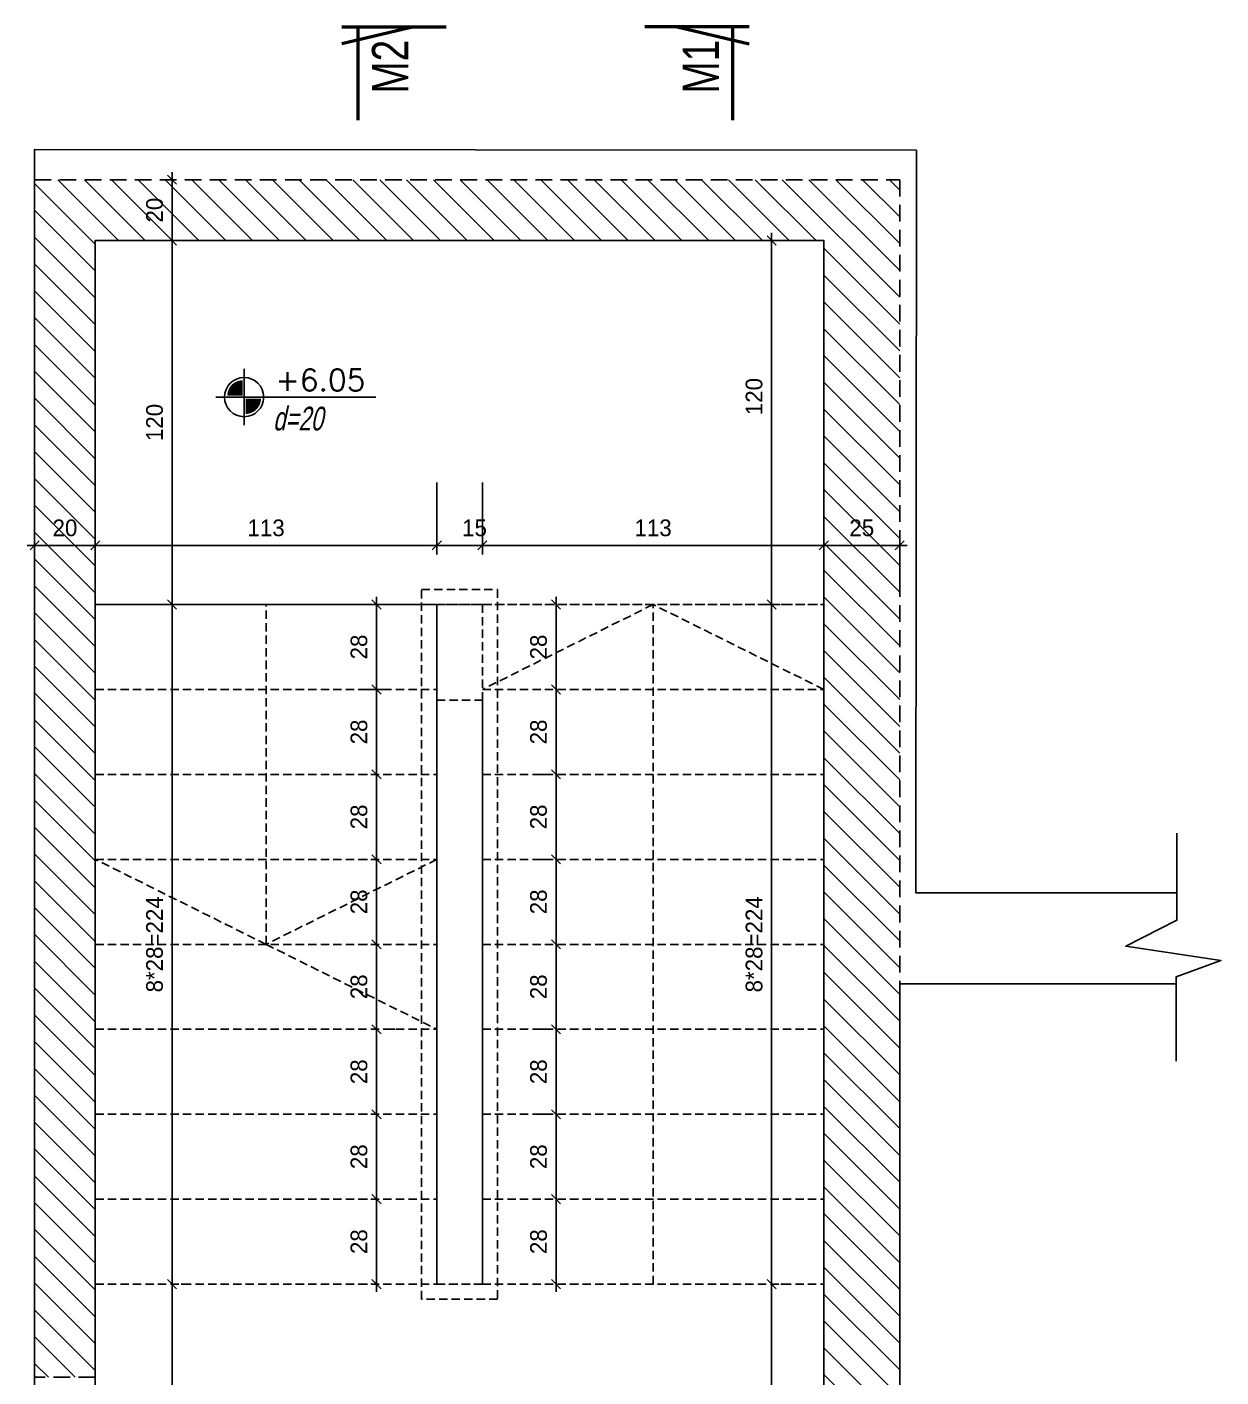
# Model space of a CAD drawing. Header units: inches. Extents: x -5298 to 11252, y 8210 to 22495.
# Drawn here: x 8936.5 to 9329.8, y 12799.3 to 13244.2 of the extents above; entities that cross this region are included whole.
import ezdxf
from ezdxf.enums import TextEntityAlignment as Align

# ---------------------------------------------------------------- set-up
doc = ezdxf.new("R2010")
doc.units = ezdxf.units.IN
doc.header["$LTSCALE"] = 11
doc.header["$MEASUREMENT"] = 0
doc.linetypes.add('DASHED2', pattern=[0.375, 0.25, -0.125])
doc.linetypes.add('HIDDEN', pattern=[0.375, 0.25, -0.125])
doc.layers.get('Defpoints').update_dxf_attribs({"color": 40})
for name, color, linetype in [('BEAM', 3, 'Continuous'), ('D7', 2, 'Continuous'), ('dim-50-v', 2, 'Continuous'), ('ENG_beton nifsak', 4, 'Continuous'), ('ENG_beton ole', 3, 'DASHED2'), ('HATCH', 8, 'Continuous'), ('V', 1, 'Continuous')]:
    doc.layers.add(name, color=color, linetype=linetype)
doc.layers.add('W', color=1, linetype='Continuous', lineweight=50)
doc.styles.add('AA', font='hebtxt', dxfattribs={"width": 0.8, "oblique": 8})
doc.styles.add('AD', font='oron')
doc.styles.add('HEBTXT', font='hebtxt-weld.shx')
doc.styles.add('ROMANS', font='romans')
doc.dimstyles.new('25', dxfattribs={"dimtxt": 5.5, "dimasz": 3, "dimexe": 3, "dimexo": 6, "dimgap": 3, "dimtad": 1, "dimdec": 0, "dimrnd": 0.5, "dimdsep": 46, "dimtxsty": 'HEBTXT', "dimblk1": 'OBLIQUE', "dimblk2": 'OBLIQUE', "dimsah": 1, "dimcen": 1, "dimdle": 2.5, "dimclre": 9, "dimclrt": 3, "dimadec": 0, "dimazin": 0, "dimtfac": 1, "dimtdec": 0, "dimtix": 1, "dimtmove": 2, "dimatfit": 3, "dimldrblk": 'OBLIQUE', "dimfxl": 1, "dimtolj": 1, "dimarcsym": 0})

# ---------------------------------------------------------------- blocks, each defined once
blk = doc.blocks.new('_OBLIQUE')
at = {"color": 0, "linetype": 'ByBlock'}
blk.add_line((-0.5, -0.5), (0.5, 0.5), dxfattribs=at)
blk = doc.blocks.new('*D234')
at = {"layer": 'Defpoints', "color": 0, "linetype": 'Continuous', "transparency": 16777216}
for p in [(9181.77, 13053.88, 0), (9181.77, 13053.88), (9181.77, 12829.88, 0)]:
    blk.add_point(p, dxfattribs=at)
at = {"layer": 'dim-50-v', "color": 0, "linetype": 'Continuous', "lineweight": -2, "transparency": 16777216}
blk.add_line((9181.77, 12827.38), (9181.77, 13056.38), dxfattribs=at)
at = {"layer": 'dim-50-v', "color": 9, "linetype": 'Continuous', "lineweight": -2, "transparency": 16777216}
for p, q in [((9187.77, 13053.88), (9184.77, 13053.88)), ((9187.77, 12829.88), (9184.77, 12829.88))]:
    blk.add_line(p, q, dxfattribs=at)
at = {"layer": 'dim-50-v', "color": 0, "linetype": 'Continuous', "lineweight": -2, "transparency": 16777216, "xscale": 3, "yscale": 3, "zscale": 3}
for p, rotation in [((9181.77, 13053.88), 90), ((9181.77, 12829.88), 270)]:
    blk.add_blockref('_OBLIQUE', p, dxfattribs=dict(at, rotation=rotation))
at = {"layer": 'dim-50-v', "color": 3, "linetype": 'Continuous', "transparency": 16777216, "insert": (9176.02, 12941.88), "char_height": 5.5, "attachment_point": 5, "rotation": 90, "style": 'HEBTXT'}
blk.add_mtext('\\A1;8*28=224', dxfattribs=at)
blk = doc.blocks.new('*D235')
at = {"layer": 'Defpoints', "color": 0, "linetype": 'Continuous', "transparency": 16777216}
for p in [(9181.77, 13173.88), (9189.63, 13173.88, 0), (9187.77, 13053.88)]:
    blk.add_point(p, dxfattribs=at)
at = {"layer": 'dim-50-v', "color": 0, "linetype": 'Continuous', "lineweight": -2, "transparency": 16777216}
blk.add_line((9181.77, 13051.38), (9181.77, 13176.38), dxfattribs=at)
at = {"layer": 'dim-50-v', "color": 9, "linetype": 'Continuous', "lineweight": -2, "transparency": 16777216}
for p, q in [((9183.63, 13173.88), (9178.77, 13173.88)), ((9181.77, 13053.88), (9178.77, 13053.88))]:
    blk.add_line(p, q, dxfattribs=at)
at = {"layer": 'dim-50-v', "color": 0, "linetype": 'Continuous', "lineweight": -2, "transparency": 16777216, "xscale": 3, "yscale": 3, "zscale": 3}
for p, rotation in [((9181.77, 13173.88), 90), ((9181.77, 13053.88), 270)]:
    blk.add_blockref('_OBLIQUE', p, dxfattribs=dict(at, rotation=rotation))
at = {"layer": 'dim-50-v', "color": 3, "linetype": 'Continuous', "transparency": 16777216, "insert": (9176.02, 13122.42), "char_height": 5.5, "attachment_point": 5, "rotation": 90, "style": 'HEBTXT'}
blk.add_mtext('\\A1;120', dxfattribs=at)
blk = doc.blocks.new('*D236')
at = {"layer": 'Defpoints', "color": 0, "linetype": 'Continuous', "transparency": 16777216}
for p in [(9181.77, 12829.88, 0), (9181.77, 12683.88), (9194.69, 12683.88, 0)]:
    blk.add_point(p, dxfattribs=at)
at = {"layer": 'dim-50-v', "color": 0, "linetype": 'Continuous', "lineweight": -2, "transparency": 16777216}
blk.add_line((9181.77, 12832.38), (9181.77, 12681.38), dxfattribs=at)
at = {"layer": 'dim-50-v', "color": 9, "linetype": 'Continuous', "lineweight": -2, "transparency": 16777216}
for p, q in [((9187.77, 12829.88), (9184.77, 12829.88)), ((9188.69, 12683.88), (9178.77, 12683.88))]:
    blk.add_line(p, q, dxfattribs=at)
at = {"layer": 'dim-50-v', "color": 0, "linetype": 'Continuous', "lineweight": -2, "transparency": 16777216, "xscale": 3, "yscale": 3, "zscale": 3}
for p, rotation in [((9181.77, 12829.88), 90), ((9181.77, 12683.88), 270)]:
    blk.add_blockref('_OBLIQUE', p, dxfattribs=dict(at, rotation=rotation))
at = {"layer": 'dim-50-v', "color": 3, "linetype": 'Continuous', "transparency": 16777216, "insert": (9176.02, 12746.03), "char_height": 5.5, "attachment_point": 5, "rotation": 90, "style": 'HEBTXT'}
blk.add_mtext('\\A1;146', dxfattribs=at)
blk = doc.blocks.new('*D237')
at = {"layer": 'Defpoints', "color": 0, "linetype": 'Continuous', "transparency": 16777216}
for p in [(8984.27, 13053.88, 0), (8984.27, 13053.88), (8984.27, 12829.88, 0)]:
    blk.add_point(p, dxfattribs=at)
at = {"layer": 'dim-50-v', "color": 0, "linetype": 'Continuous', "lineweight": -2, "transparency": 16777216}
blk.add_line((8984.27, 12827.38), (8984.27, 13056.38), dxfattribs=at)
at = {"layer": 'dim-50-v', "color": 9, "linetype": 'Continuous', "lineweight": -2, "transparency": 16777216}
for p, q in [((8978.27, 13053.88), (8981.27, 13053.88)), ((8990.27, 12829.88), (8987.27, 12829.88))]:
    blk.add_line(p, q, dxfattribs=at)
at = {"layer": 'dim-50-v', "color": 0, "linetype": 'Continuous', "lineweight": -2, "transparency": 16777216, "xscale": 3, "yscale": 3, "zscale": 3}
for p, rotation in [((8984.27, 13053.88), 90), ((8984.27, 12829.88), 270)]:
    blk.add_blockref('_OBLIQUE', p, dxfattribs=dict(at, rotation=rotation))
at = {"layer": 'dim-50-v', "color": 3, "linetype": 'Continuous', "transparency": 16777216, "insert": (8978.52, 12941.88), "char_height": 5.5, "attachment_point": 5, "rotation": 90, "style": 'HEBTXT'}
blk.add_mtext('\\A1;8*28=224', dxfattribs=at)
blk = doc.blocks.new('*D238')
at = {"layer": 'Defpoints', "color": 0, "linetype": 'Continuous', "transparency": 16777216}
for p in [(8984.27, 13173.88), (9011.1, 13173.88, 0), (9012.55, 13053.88, 0)]:
    blk.add_point(p, dxfattribs=at)
at = {"layer": 'dim-50-v', "color": 0, "linetype": 'Continuous', "lineweight": -2, "transparency": 16777216}
blk.add_line((8984.27, 13051.38), (8984.27, 13176.38), dxfattribs=at)
at = {"layer": 'dim-50-v', "color": 9, "linetype": 'Continuous', "lineweight": -2, "transparency": 16777216}
for p, q in [((9005.1, 13173.88), (8981.27, 13173.88)), ((9006.55, 13053.88), (8981.27, 13053.88))]:
    blk.add_line(p, q, dxfattribs=at)
at = {"layer": 'dim-50-v', "color": 0, "linetype": 'Continuous', "lineweight": -2, "transparency": 16777216, "xscale": 3, "yscale": 3, "zscale": 3}
for p, rotation in [((8984.27, 13173.88), 90), ((8984.27, 13053.88), 270)]:
    blk.add_blockref('_OBLIQUE', p, dxfattribs=dict(at, rotation=rotation))
at = {"layer": 'dim-50-v', "color": 3, "linetype": 'Continuous', "transparency": 16777216, "insert": (8978.52, 13113.88), "char_height": 5.5, "attachment_point": 5, "rotation": 90, "style": 'HEBTXT'}
blk.add_mtext('\\A1;120', dxfattribs=at)
blk = doc.blocks.new('*D239')
at = {"layer": 'Defpoints', "color": 0, "linetype": 'Continuous', "transparency": 16777216}
for p in [(8984.27, 12829.88, 0), (8984.27, 12683.88), (8997.19, 12683.88, 0)]:
    blk.add_point(p, dxfattribs=at)
at = {"layer": 'dim-50-v', "color": 0, "linetype": 'Continuous', "lineweight": -2, "transparency": 16777216}
blk.add_line((8984.27, 12832.38), (8984.27, 12681.38), dxfattribs=at)
at = {"layer": 'dim-50-v', "color": 9, "linetype": 'Continuous', "lineweight": -2, "transparency": 16777216}
for p, q in [((8990.27, 12829.88), (8987.27, 12829.88)), ((8991.19, 12683.88), (8981.27, 12683.88))]:
    blk.add_line(p, q, dxfattribs=at)
at = {"layer": 'dim-50-v', "color": 0, "linetype": 'Continuous', "lineweight": -2, "transparency": 16777216, "xscale": 3, "yscale": 3, "zscale": 3}
for p, rotation in [((8984.27, 12829.88), 90), ((8984.27, 12683.88), 270)]:
    blk.add_blockref('_OBLIQUE', p, dxfattribs=dict(at, rotation=rotation))
at = {"layer": 'dim-50-v', "color": 3, "linetype": 'Continuous', "transparency": 16777216, "insert": (8978.52, 12756.88), "char_height": 5.5, "attachment_point": 5, "rotation": 90, "style": 'HEBTXT'}
blk.add_mtext('\\A1;146', dxfattribs=at)
blk = doc.blocks.new('*D240')
at = {"layer": 'Defpoints', "color": 0, "linetype": 'Continuous', "transparency": 16777216}
for p in [(9198.99, 13100.06, 0), (9223.98, 13073.37), (9223.98, 13053.37)]:
    blk.add_point(p, dxfattribs=at)
at = {"layer": 'dim-50-v', "color": 9, "linetype": 'Continuous', "lineweight": -2, "transparency": 16777216}
for p, q in [((9198.99, 13094.06), (9198.99, 13070.37)), ((9223.98, 13059.37), (9223.98, 13076.37))]:
    blk.add_line(p, q, dxfattribs=at)
at = {"layer": 'dim-50-v', "color": 0, "linetype": 'Continuous', "lineweight": -2, "transparency": 16777216}
blk.add_line((9196.49, 13073.37), (9226.48, 13073.37), dxfattribs=at)
at = {"layer": 'dim-50-v', "color": 0, "linetype": 'Continuous', "lineweight": -2, "transparency": 16777216, "xscale": 3, "yscale": 3, "zscale": 3, "rotation": 180}
blk.add_blockref('_OBLIQUE', (9198.99, 13073.37), dxfattribs=at)
at = {"layer": 'dim-50-v', "color": 0, "linetype": 'Continuous', "lineweight": -2, "transparency": 16777216, "xscale": 3, "yscale": 3, "zscale": 3}
blk.add_blockref('_OBLIQUE', (9223.98, 13073.37), dxfattribs=at)
at = {"layer": 'dim-50-v', "color": 3, "linetype": 'Continuous', "transparency": 16777216, "insert": (9211.49, 13079.12), "char_height": 5.5, "attachment_point": 5, "style": 'HEBTXT'}
blk.add_mtext('\\A1;25', dxfattribs=at)
blk = doc.blocks.new('*D241')
at = {"layer": 'Defpoints', "color": 0, "linetype": 'Continuous', "transparency": 16777216}
for p in [(9086.49, 13100.06, 0), (9198.99, 13100.06, 0), (9198.99, 13073.37)]:
    blk.add_point(p, dxfattribs=at)
at = {"layer": 'dim-50-v', "color": 9, "linetype": 'Continuous', "lineweight": -2, "transparency": 16777216}
for p, q in [((9086.49, 13094.06), (9086.49, 13070.37)), ((9198.99, 13094.06), (9198.99, 13070.37))]:
    blk.add_line(p, q, dxfattribs=at)
at = {"layer": 'dim-50-v', "color": 0, "linetype": 'Continuous', "lineweight": -2, "transparency": 16777216}
blk.add_line((9083.99, 13073.37), (9201.49, 13073.37), dxfattribs=at)
at = {"layer": 'dim-50-v', "color": 0, "linetype": 'Continuous', "lineweight": -2, "transparency": 16777216, "xscale": 3, "yscale": 3, "zscale": 3, "rotation": 180}
blk.add_blockref('_OBLIQUE', (9086.49, 13073.37), dxfattribs=at)
at = {"layer": 'dim-50-v', "color": 0, "linetype": 'Continuous', "lineweight": -2, "transparency": 16777216, "xscale": 3, "yscale": 3, "zscale": 3}
blk.add_blockref('_OBLIQUE', (9198.99, 13073.37), dxfattribs=at)
at = {"layer": 'dim-50-v', "color": 3, "linetype": 'Continuous', "transparency": 16777216, "insert": (9142.74, 13079.12), "char_height": 5.5, "attachment_point": 5, "style": 'HEBTXT'}
blk.add_mtext('\\A1;113', dxfattribs=at)
blk = doc.blocks.new('*D242')
at = {"layer": 'Defpoints', "color": 0, "linetype": 'Continuous', "transparency": 16777216}
for p in [(8958.98, 13100.06, 0), (8958.98, 13073.37), (8938.99, 13053.37)]:
    blk.add_point(p, dxfattribs=at)
at = {"layer": 'dim-50-v', "color": 9, "linetype": 'Continuous', "lineweight": -2, "transparency": 16777216}
for p, q in [((8958.98, 13094.06), (8958.98, 13070.37)), ((8938.99, 13059.37), (8938.99, 13076.37))]:
    blk.add_line(p, q, dxfattribs=at)
at = {"layer": 'dim-50-v', "color": 0, "linetype": 'Continuous', "lineweight": -2, "transparency": 16777216}
blk.add_line((8936.49, 13073.37), (8961.48, 13073.37), dxfattribs=at)
at = {"layer": 'dim-50-v', "color": 0, "linetype": 'Continuous', "lineweight": -2, "transparency": 16777216, "xscale": 3, "yscale": 3, "zscale": 3, "rotation": 180}
blk.add_blockref('_OBLIQUE', (8938.99, 13073.37), dxfattribs=at)
at = {"layer": 'dim-50-v', "color": 0, "linetype": 'Continuous', "lineweight": -2, "transparency": 16777216, "xscale": 3, "yscale": 3, "zscale": 3}
blk.add_blockref('_OBLIQUE', (8958.98, 13073.37), dxfattribs=at)
at = {"layer": 'dim-50-v', "color": 3, "linetype": 'Continuous', "transparency": 16777216, "insert": (8948.99, 13079.12), "char_height": 5.5, "attachment_point": 5, "style": 'HEBTXT'}
blk.add_mtext('\\A1;20', dxfattribs=at)
blk = doc.blocks.new('*D243')
at = {"layer": 'Defpoints', "color": 0, "linetype": 'Continuous', "transparency": 16777216}
for p in [(9071.49, 13100.06, 0), (9086.49, 13100.06, 0), (9071.49, 13073.37)]:
    blk.add_point(p, dxfattribs=at)
at = {"layer": 'dim-50-v', "color": 9, "linetype": 'Continuous', "lineweight": -2, "transparency": 16777216}
for p, q in [((9071.49, 13094.06), (9071.49, 13070.37)), ((9086.49, 13094.06), (9086.49, 13070.37))]:
    blk.add_line(p, q, dxfattribs=at)
at = {"layer": 'dim-50-v', "color": 0, "linetype": 'Continuous', "lineweight": -2, "transparency": 16777216}
blk.add_line((9088.99, 13073.37), (9068.99, 13073.37), dxfattribs=at)
at = {"layer": 'dim-50-v', "color": 0, "linetype": 'Continuous', "lineweight": -2, "transparency": 16777216, "xscale": 3, "yscale": 3, "zscale": 3, "rotation": 180}
blk.add_blockref('_OBLIQUE', (9071.49, 13073.37), dxfattribs=at)
at = {"layer": 'dim-50-v', "color": 0, "linetype": 'Continuous', "lineweight": -2, "transparency": 16777216, "xscale": 3, "yscale": 3, "zscale": 3}
blk.add_blockref('_OBLIQUE', (9086.49, 13073.37), dxfattribs=at)
at = {"layer": 'dim-50-v', "color": 3, "linetype": 'Continuous', "transparency": 16777216, "insert": (9083.91, 13079.12), "char_height": 5.5, "attachment_point": 5, "style": 'HEBTXT'}
blk.add_mtext('\\A1;15', dxfattribs=at)
blk = doc.blocks.new('*D244')
at = {"layer": 'Defpoints', "color": 0, "linetype": 'Continuous', "transparency": 16777216}
for p in [(8958.98, 13100.06, 0), (9071.49, 13100.06, 0), (8958.98, 13073.37)]:
    blk.add_point(p, dxfattribs=at)
at = {"layer": 'dim-50-v', "color": 9, "linetype": 'Continuous', "lineweight": -2, "transparency": 16777216}
for p, q in [((8958.98, 13094.06), (8958.98, 13070.37)), ((9071.49, 13094.06), (9071.49, 13070.37))]:
    blk.add_line(p, q, dxfattribs=at)
at = {"layer": 'dim-50-v', "color": 0, "linetype": 'Continuous', "lineweight": -2, "transparency": 16777216}
blk.add_line((9073.99, 13073.37), (8956.48, 13073.37), dxfattribs=at)
at = {"layer": 'dim-50-v', "color": 0, "linetype": 'Continuous', "lineweight": -2, "transparency": 16777216, "xscale": 3, "yscale": 3, "zscale": 3, "rotation": 180}
blk.add_blockref('_OBLIQUE', (8958.98, 13073.37), dxfattribs=at)
at = {"layer": 'dim-50-v', "color": 0, "linetype": 'Continuous', "lineweight": -2, "transparency": 16777216, "xscale": 3, "yscale": 3, "zscale": 3}
blk.add_blockref('_OBLIQUE', (9071.49, 13073.37), dxfattribs=at)
at = {"layer": 'dim-50-v', "color": 3, "linetype": 'Continuous', "transparency": 16777216, "insert": (9015.24, 13079.12), "char_height": 5.5, "attachment_point": 5, "style": 'HEBTXT'}
blk.add_mtext('\\A1;113', dxfattribs=at)
blk = doc.blocks.new('*D246')
at = {"layer": 'Defpoints', "color": 0, "linetype": 'Continuous', "transparency": 16777216}
for p in [(8984.27, 13193.88), (8988.65, 13193.88, 0), (9011.1, 13173.88, 0)]:
    blk.add_point(p, dxfattribs=at)
at = {"layer": 'dim-50-v', "color": 9, "linetype": 'Continuous', "lineweight": -2, "transparency": 16777216}
for p, q in [((8982.65, 13193.88), (8981.27, 13193.88)), ((9005.1, 13173.88), (8981.27, 13173.88))]:
    blk.add_line(p, q, dxfattribs=at)
at = {"layer": 'dim-50-v', "color": 0, "linetype": 'Continuous', "lineweight": -2, "transparency": 16777216}
blk.add_line((8984.27, 13171.38), (8984.27, 13196.38), dxfattribs=at)
at = {"layer": 'dim-50-v', "color": 0, "linetype": 'Continuous', "lineweight": -2, "transparency": 16777216, "xscale": 3, "yscale": 3, "zscale": 3}
for p, rotation in [((8984.27, 13193.88), 90), ((8984.27, 13173.88), 270)]:
    blk.add_blockref('_OBLIQUE', p, dxfattribs=dict(at, rotation=rotation))
at = {"layer": 'dim-50-v', "color": 3, "linetype": 'Continuous', "transparency": 16777216, "insert": (8978.52, 13183.88), "char_height": 5.5, "attachment_point": 5, "rotation": 90, "style": 'HEBTXT'}
blk.add_mtext('\\A1;20', dxfattribs=at)
blk = doc.blocks.new('*D360')
at = {"layer": 'Defpoints', "color": 0, "linetype": 'Continuous', "transparency": 16777216}
for p in [(9106.52, 12857.88, 0), (9110.77, 12857.88), (9106.52, 12829.88, 0)]:
    blk.add_point(p, dxfattribs=at)
at = {"layer": 'dim-50-v', "color": 0, "linetype": 'Continuous', "lineweight": -2, "transparency": 16777216}
blk.add_line((9110.77, 12827.38), (9110.77, 12860.38), dxfattribs=at)
at = {"layer": 'dim-50-v', "color": 9, "linetype": 'Continuous', "lineweight": -2, "transparency": 16777216}
for p, q in [((9112.52, 12857.88), (9113.77, 12857.88)), ((9112.52, 12829.88), (9113.77, 12829.88))]:
    blk.add_line(p, q, dxfattribs=at)
at = {"layer": 'dim-50-v', "color": 0, "linetype": 'Continuous', "lineweight": -2, "transparency": 16777216, "xscale": 3, "yscale": 3, "zscale": 3}
for p, rotation in [((9110.77, 12857.88), 90), ((9110.77, 12829.88), 270)]:
    blk.add_blockref('_OBLIQUE', p, dxfattribs=dict(at, rotation=rotation))
at = {"layer": 'dim-50-v', "color": 3, "linetype": 'Continuous', "transparency": 16777216, "insert": (9105.02, 12843.88), "char_height": 5.5, "attachment_point": 5, "rotation": 90, "style": 'HEBTXT'}
blk.add_mtext('\\A1;28', dxfattribs=at)
blk = doc.blocks.new('*D361')
at = {"layer": 'Defpoints', "color": 0, "linetype": 'Continuous', "transparency": 16777216}
for p in [(9110.77, 12885.88, 0), (9110.77, 12885.88), (9106.52, 12857.88, 0)]:
    blk.add_point(p, dxfattribs=at)
at = {"layer": 'dim-50-v', "color": 0, "linetype": 'Continuous', "lineweight": -2, "transparency": 16777216}
blk.add_line((9110.77, 12855.38), (9110.77, 12888.38), dxfattribs=at)
at = {"layer": 'dim-50-v', "color": 9, "linetype": 'Continuous', "lineweight": -2, "transparency": 16777216}
for p, q in [((9104.77, 12885.88), (9107.77, 12885.88)), ((9112.52, 12857.88), (9113.77, 12857.88))]:
    blk.add_line(p, q, dxfattribs=at)
at = {"layer": 'dim-50-v', "color": 0, "linetype": 'Continuous', "lineweight": -2, "transparency": 16777216, "xscale": 3, "yscale": 3, "zscale": 3}
for p, rotation in [((9110.77, 12885.88), 90), ((9110.77, 12857.88), 270)]:
    blk.add_blockref('_OBLIQUE', p, dxfattribs=dict(at, rotation=rotation))
at = {"layer": 'dim-50-v', "color": 3, "linetype": 'Continuous', "transparency": 16777216, "insert": (9105.02, 12871.88), "char_height": 5.5, "attachment_point": 5, "rotation": 90, "style": 'HEBTXT'}
blk.add_mtext('\\A1;28', dxfattribs=at)
blk = doc.blocks.new('*D362')
at = {"layer": 'Defpoints', "color": 0, "linetype": 'Continuous', "transparency": 16777216}
for p in [(9110.77, 12913.88, 0), (9110.77, 12913.88), (9110.77, 12885.88, 0)]:
    blk.add_point(p, dxfattribs=at)
at = {"layer": 'dim-50-v', "color": 9, "linetype": 'Continuous', "lineweight": -2, "transparency": 16777216}
for p, q in [((9104.77, 12913.88), (9107.77, 12913.88)), ((9104.77, 12885.88), (9107.77, 12885.88))]:
    blk.add_line(p, q, dxfattribs=at)
at = {"layer": 'dim-50-v', "color": 0, "linetype": 'Continuous', "lineweight": -2, "transparency": 16777216}
blk.add_line((9110.77, 12883.38), (9110.77, 12916.38), dxfattribs=at)
at = {"layer": 'dim-50-v', "color": 0, "linetype": 'Continuous', "lineweight": -2, "transparency": 16777216, "xscale": 3, "yscale": 3, "zscale": 3}
for p, rotation in [((9110.77, 12913.88), 90), ((9110.77, 12885.88), 270)]:
    blk.add_blockref('_OBLIQUE', p, dxfattribs=dict(at, rotation=rotation))
at = {"layer": 'dim-50-v', "color": 3, "linetype": 'Continuous', "transparency": 16777216, "insert": (9105.02, 12899.88), "char_height": 5.5, "attachment_point": 5, "rotation": 90, "style": 'HEBTXT'}
blk.add_mtext('\\A1;28', dxfattribs=at)
blk = doc.blocks.new('*D363')
at = {"layer": 'Defpoints', "color": 0, "linetype": 'Continuous', "transparency": 16777216}
for p in [(9110.77, 12941.88), (9114.78, 12941.88, 0), (9110.77, 12913.88, 0)]:
    blk.add_point(p, dxfattribs=at)
at = {"layer": 'dim-50-v', "color": 0, "linetype": 'Continuous', "lineweight": -2, "transparency": 16777216}
blk.add_line((9110.77, 12911.38), (9110.77, 12944.38), dxfattribs=at)
at = {"layer": 'dim-50-v', "color": 9, "linetype": 'Continuous', "lineweight": -2, "transparency": 16777216}
for p, q in [((9108.78, 12941.88), (9107.77, 12941.88)), ((9104.77, 12913.88), (9107.77, 12913.88))]:
    blk.add_line(p, q, dxfattribs=at)
at = {"layer": 'dim-50-v', "color": 0, "linetype": 'Continuous', "lineweight": -2, "transparency": 16777216, "xscale": 3, "yscale": 3, "zscale": 3}
for p, rotation in [((9110.77, 12941.88), 90), ((9110.77, 12913.88), 270)]:
    blk.add_blockref('_OBLIQUE', p, dxfattribs=dict(at, rotation=rotation))
at = {"layer": 'dim-50-v', "color": 3, "linetype": 'Continuous', "transparency": 16777216, "insert": (9105.02, 12927.88), "char_height": 5.5, "attachment_point": 5, "rotation": 90, "style": 'HEBTXT'}
blk.add_mtext('\\A1;28', dxfattribs=at)
blk = doc.blocks.new('*D364')
at = {"layer": 'Defpoints', "color": 0, "linetype": 'Continuous', "transparency": 16777216}
for p in [(9110.77, 12969.88, 0), (9110.77, 12969.88), (9114.78, 12941.88, 0)]:
    blk.add_point(p, dxfattribs=at)
at = {"layer": 'dim-50-v', "color": 0, "linetype": 'Continuous', "lineweight": -2, "transparency": 16777216}
blk.add_line((9110.77, 12939.38), (9110.77, 12972.38), dxfattribs=at)
at = {"layer": 'dim-50-v', "color": 9, "linetype": 'Continuous', "lineweight": -2, "transparency": 16777216}
for p, q in [((9104.77, 12969.88), (9107.77, 12969.88)), ((9108.78, 12941.88), (9107.77, 12941.88))]:
    blk.add_line(p, q, dxfattribs=at)
at = {"layer": 'dim-50-v', "color": 0, "linetype": 'Continuous', "lineweight": -2, "transparency": 16777216, "xscale": 3, "yscale": 3, "zscale": 3}
for p, rotation in [((9110.77, 12969.88), 90), ((9110.77, 12941.88), 270)]:
    blk.add_blockref('_OBLIQUE', p, dxfattribs=dict(at, rotation=rotation))
at = {"layer": 'dim-50-v', "color": 3, "linetype": 'Continuous', "transparency": 16777216, "insert": (9105.02, 12955.88), "char_height": 5.5, "attachment_point": 5, "rotation": 90, "style": 'HEBTXT'}
blk.add_mtext('\\A1;28', dxfattribs=at)
blk = doc.blocks.new('*D365')
at = {"layer": 'Defpoints', "color": 0, "linetype": 'Continuous', "transparency": 16777216}
for p in [(9110.77, 12997.88, 0), (9110.77, 12997.88), (9110.77, 12969.88, 0)]:
    blk.add_point(p, dxfattribs=at)
at = {"layer": 'dim-50-v', "color": 9, "linetype": 'Continuous', "lineweight": -2, "transparency": 16777216}
for p, q in [((9104.77, 12997.88), (9107.77, 12997.88)), ((9104.77, 12969.88), (9107.77, 12969.88))]:
    blk.add_line(p, q, dxfattribs=at)
at = {"layer": 'dim-50-v', "color": 0, "linetype": 'Continuous', "lineweight": -2, "transparency": 16777216}
blk.add_line((9110.77, 12967.38), (9110.77, 13000.38), dxfattribs=at)
at = {"layer": 'dim-50-v', "color": 0, "linetype": 'Continuous', "lineweight": -2, "transparency": 16777216, "xscale": 3, "yscale": 3, "zscale": 3}
for p, rotation in [((9110.77, 12997.88), 90), ((9110.77, 12969.88), 270)]:
    blk.add_blockref('_OBLIQUE', p, dxfattribs=dict(at, rotation=rotation))
at = {"layer": 'dim-50-v', "color": 3, "linetype": 'Continuous', "transparency": 16777216, "insert": (9105.02, 12983.88), "char_height": 5.5, "attachment_point": 5, "rotation": 90, "style": 'HEBTXT'}
blk.add_mtext('\\A1;28', dxfattribs=at)
blk = doc.blocks.new('*D366')
at = {"layer": 'Defpoints', "color": 0, "linetype": 'Continuous', "transparency": 16777216}
for p in [(9110.77, 13025.88), (9115.27, 13025.88, 0), (9110.77, 12997.88, 0)]:
    blk.add_point(p, dxfattribs=at)
at = {"layer": 'dim-50-v', "color": 9, "linetype": 'Continuous', "lineweight": -2, "transparency": 16777216}
for p, q in [((9109.27, 13025.88), (9107.77, 13025.88)), ((9104.77, 12997.88), (9107.77, 12997.88))]:
    blk.add_line(p, q, dxfattribs=at)
at = {"layer": 'dim-50-v', "color": 0, "linetype": 'Continuous', "lineweight": -2, "transparency": 16777216}
blk.add_line((9110.77, 12995.38), (9110.77, 13028.38), dxfattribs=at)
at = {"layer": 'dim-50-v', "color": 0, "linetype": 'Continuous', "lineweight": -2, "transparency": 16777216, "xscale": 3, "yscale": 3, "zscale": 3}
for p, rotation in [((9110.77, 13025.88), 90), ((9110.77, 12997.88), 270)]:
    blk.add_blockref('_OBLIQUE', p, dxfattribs=dict(at, rotation=rotation))
at = {"layer": 'dim-50-v', "color": 3, "linetype": 'Continuous', "transparency": 16777216, "insert": (9105.02, 13011.88), "char_height": 5.5, "attachment_point": 5, "rotation": 90, "style": 'HEBTXT'}
blk.add_mtext('\\A1;28', dxfattribs=at)
blk = doc.blocks.new('*D367')
at = {"layer": 'Defpoints', "color": 0, "linetype": 'Continuous', "transparency": 16777216}
for p in [(9110.77, 13053.88), (9114.27, 13053.88, 0), (9115.27, 13025.88, 0)]:
    blk.add_point(p, dxfattribs=at)
at = {"layer": 'dim-50-v', "color": 0, "linetype": 'Continuous', "lineweight": -2, "transparency": 16777216}
blk.add_line((9110.77, 13023.38), (9110.77, 13056.38), dxfattribs=at)
at = {"layer": 'dim-50-v', "color": 9, "linetype": 'Continuous', "lineweight": -2, "transparency": 16777216}
for p, q in [((9108.27, 13053.88), (9107.77, 13053.88)), ((9109.27, 13025.88), (9107.77, 13025.88))]:
    blk.add_line(p, q, dxfattribs=at)
at = {"layer": 'dim-50-v', "color": 0, "linetype": 'Continuous', "lineweight": -2, "transparency": 16777216, "xscale": 3, "yscale": 3, "zscale": 3}
for p, rotation in [((9110.77, 13053.88), 90), ((9110.77, 13025.88), 270)]:
    blk.add_blockref('_OBLIQUE', p, dxfattribs=dict(at, rotation=rotation))
at = {"layer": 'dim-50-v', "color": 3, "linetype": 'Continuous', "transparency": 16777216, "insert": (9105.02, 13039.88), "char_height": 5.5, "attachment_point": 5, "rotation": 90, "style": 'HEBTXT'}
blk.add_mtext('\\A1;28', dxfattribs=at)
blk = doc.blocks.new('*D368')
at = {"layer": 'Defpoints', "color": 0, "linetype": 'Continuous', "transparency": 16777216}
for p in [(9040.23, 13053.88, 0), (9040.23, 13025.88, 0), (9051.61, 13025.88)]:
    blk.add_point(p, dxfattribs=at)
at = {"layer": 'dim-50-v', "color": 0, "linetype": 'Continuous', "lineweight": -2, "transparency": 16777216}
blk.add_line((9051.61, 13056.38), (9051.61, 13023.38), dxfattribs=at)
at = {"layer": 'dim-50-v', "color": 9, "linetype": 'Continuous', "lineweight": -2, "transparency": 16777216}
for p, q in [((9046.23, 13053.88), (9054.61, 13053.88)), ((9046.23, 13025.88), (9054.61, 13025.88))]:
    blk.add_line(p, q, dxfattribs=at)
at = {"layer": 'dim-50-v', "color": 0, "linetype": 'Continuous', "lineweight": -2, "transparency": 16777216, "xscale": 3, "yscale": 3, "zscale": 3}
for p, rotation in [((9051.61, 13053.88), 90), ((9051.61, 13025.88), 270)]:
    blk.add_blockref('_OBLIQUE', p, dxfattribs=dict(at, rotation=rotation))
at = {"layer": 'dim-50-v', "color": 3, "linetype": 'Continuous', "transparency": 16777216, "insert": (9045.86, 13039.88), "char_height": 5.5, "attachment_point": 5, "rotation": 90, "style": 'HEBTXT'}
blk.add_mtext('\\A1;28', dxfattribs=at)
blk = doc.blocks.new('*D369')
at = {"layer": 'Defpoints', "color": 0, "linetype": 'Continuous', "transparency": 16777216}
for p in [(9040.23, 13025.88, 0), (9051.61, 12997.88, 0), (9051.61, 12997.88)]:
    blk.add_point(p, dxfattribs=at)
at = {"layer": 'dim-50-v', "color": 9, "linetype": 'Continuous', "lineweight": -2, "transparency": 16777216}
for p, q in [((9046.23, 13025.88), (9054.61, 13025.88)), ((9045.61, 12997.88), (9048.61, 12997.88))]:
    blk.add_line(p, q, dxfattribs=at)
at = {"layer": 'dim-50-v', "color": 0, "linetype": 'Continuous', "lineweight": -2, "transparency": 16777216}
blk.add_line((9051.61, 13028.38), (9051.61, 12995.38), dxfattribs=at)
at = {"layer": 'dim-50-v', "color": 0, "linetype": 'Continuous', "lineweight": -2, "transparency": 16777216, "xscale": 3, "yscale": 3, "zscale": 3}
for p, rotation in [((9051.61, 13025.88), 90), ((9051.61, 12997.88), 270)]:
    blk.add_blockref('_OBLIQUE', p, dxfattribs=dict(at, rotation=rotation))
at = {"layer": 'dim-50-v', "color": 3, "linetype": 'Continuous', "transparency": 16777216, "insert": (9045.86, 13011.88), "char_height": 5.5, "attachment_point": 5, "rotation": 90, "style": 'HEBTXT'}
blk.add_mtext('\\A1;28', dxfattribs=at)
blk = doc.blocks.new('*D370')
at = {"layer": 'Defpoints', "color": 0, "linetype": 'Continuous', "transparency": 16777216}
for p in [(9051.61, 12997.88, 0), (9051.61, 12969.88, 0), (9051.61, 12969.88)]:
    blk.add_point(p, dxfattribs=at)
at = {"layer": 'dim-50-v', "color": 9, "linetype": 'Continuous', "lineweight": -2, "transparency": 16777216}
for p, q in [((9045.61, 12997.88), (9048.61, 12997.88)), ((9045.61, 12969.88), (9048.61, 12969.88))]:
    blk.add_line(p, q, dxfattribs=at)
at = {"layer": 'dim-50-v', "color": 0, "linetype": 'Continuous', "lineweight": -2, "transparency": 16777216}
blk.add_line((9051.61, 13000.38), (9051.61, 12967.38), dxfattribs=at)
at = {"layer": 'dim-50-v', "color": 0, "linetype": 'Continuous', "lineweight": -2, "transparency": 16777216, "xscale": 3, "yscale": 3, "zscale": 3}
for p, rotation in [((9051.61, 12997.88), 90), ((9051.61, 12969.88), 270)]:
    blk.add_blockref('_OBLIQUE', p, dxfattribs=dict(at, rotation=rotation))
at = {"layer": 'dim-50-v', "color": 3, "linetype": 'Continuous', "transparency": 16777216, "insert": (9045.86, 12983.88), "char_height": 5.5, "attachment_point": 5, "rotation": 90, "style": 'HEBTXT'}
blk.add_mtext('\\A1;28', dxfattribs=at)
blk = doc.blocks.new('*D371')
at = {"layer": 'Defpoints', "color": 0, "linetype": 'Continuous', "transparency": 16777216}
for p in [(9051.61, 12969.88, 0), (9051.61, 12941.88, 0), (9051.61, 12941.88)]:
    blk.add_point(p, dxfattribs=at)
at = {"layer": 'dim-50-v', "color": 0, "linetype": 'Continuous', "lineweight": -2, "transparency": 16777216}
blk.add_line((9051.61, 12972.38), (9051.61, 12939.38), dxfattribs=at)
at = {"layer": 'dim-50-v', "color": 9, "linetype": 'Continuous', "lineweight": -2, "transparency": 16777216}
for p, q in [((9045.61, 12969.88), (9048.61, 12969.88)), ((9045.61, 12941.88), (9048.61, 12941.88))]:
    blk.add_line(p, q, dxfattribs=at)
at = {"layer": 'dim-50-v', "color": 0, "linetype": 'Continuous', "lineweight": -2, "transparency": 16777216, "xscale": 3, "yscale": 3, "zscale": 3}
for p, rotation in [((9051.61, 12969.88), 90), ((9051.61, 12941.88), 270)]:
    blk.add_blockref('_OBLIQUE', p, dxfattribs=dict(at, rotation=rotation))
at = {"layer": 'dim-50-v', "color": 3, "linetype": 'Continuous', "transparency": 16777216, "insert": (9045.86, 12955.88), "char_height": 5.5, "attachment_point": 5, "rotation": 90, "style": 'HEBTXT'}
blk.add_mtext('\\A1;28', dxfattribs=at)
blk = doc.blocks.new('*D372')
at = {"layer": 'Defpoints', "color": 0, "linetype": 'Continuous', "transparency": 16777216}
for p in [(9051.61, 12941.88, 0), (9051.61, 12913.88, 0), (9051.61, 12913.88)]:
    blk.add_point(p, dxfattribs=at)
at = {"layer": 'dim-50-v', "color": 0, "linetype": 'Continuous', "lineweight": -2, "transparency": 16777216}
blk.add_line((9051.61, 12944.38), (9051.61, 12911.38), dxfattribs=at)
at = {"layer": 'dim-50-v', "color": 9, "linetype": 'Continuous', "lineweight": -2, "transparency": 16777216}
for p, q in [((9045.61, 12941.88), (9048.61, 12941.88)), ((9057.61, 12913.88), (9054.61, 12913.88))]:
    blk.add_line(p, q, dxfattribs=at)
at = {"layer": 'dim-50-v', "color": 0, "linetype": 'Continuous', "lineweight": -2, "transparency": 16777216, "xscale": 3, "yscale": 3, "zscale": 3}
for p, rotation in [((9051.61, 12941.88), 90), ((9051.61, 12913.88), 270)]:
    blk.add_blockref('_OBLIQUE', p, dxfattribs=dict(at, rotation=rotation))
at = {"layer": 'dim-50-v', "color": 3, "linetype": 'Continuous', "transparency": 16777216, "insert": (9045.86, 12927.88), "char_height": 5.5, "attachment_point": 5, "rotation": 90, "style": 'HEBTXT'}
blk.add_mtext('\\A1;28', dxfattribs=at)
blk = doc.blocks.new('*D373')
at = {"layer": 'Defpoints', "color": 0, "linetype": 'Continuous', "transparency": 16777216}
for p in [(9051.61, 12913.88, 0), (9051.61, 12885.88, 0), (9051.61, 12885.88)]:
    blk.add_point(p, dxfattribs=at)
at = {"layer": 'dim-50-v', "color": 0, "linetype": 'Continuous', "lineweight": -2, "transparency": 16777216}
blk.add_line((9051.61, 12916.38), (9051.61, 12883.38), dxfattribs=at)
at = {"layer": 'dim-50-v', "color": 9, "linetype": 'Continuous', "lineweight": -2, "transparency": 16777216}
for p, q in [((9057.61, 12913.88), (9054.61, 12913.88)), ((9045.61, 12885.88), (9048.61, 12885.88))]:
    blk.add_line(p, q, dxfattribs=at)
at = {"layer": 'dim-50-v', "color": 0, "linetype": 'Continuous', "lineweight": -2, "transparency": 16777216, "xscale": 3, "yscale": 3, "zscale": 3}
for p, rotation in [((9051.61, 12913.88), 90), ((9051.61, 12885.88), 270)]:
    blk.add_blockref('_OBLIQUE', p, dxfattribs=dict(at, rotation=rotation))
at = {"layer": 'dim-50-v', "color": 3, "linetype": 'Continuous', "transparency": 16777216, "insert": (9045.86, 12899.88), "char_height": 5.5, "attachment_point": 5, "rotation": 90, "style": 'HEBTXT'}
blk.add_mtext('\\A1;28', dxfattribs=at)
blk = doc.blocks.new('*D374')
at = {"layer": 'Defpoints', "color": 0, "linetype": 'Continuous', "transparency": 16777216}
for p in [(9051.61, 12885.88, 0), (9051.61, 12857.88, 0), (9051.61, 12857.88)]:
    blk.add_point(p, dxfattribs=at)
at = {"layer": 'dim-50-v', "color": 0, "linetype": 'Continuous', "lineweight": -2, "transparency": 16777216}
blk.add_line((9051.61, 12888.38), (9051.61, 12855.38), dxfattribs=at)
at = {"layer": 'dim-50-v', "color": 9, "linetype": 'Continuous', "lineweight": -2, "transparency": 16777216}
for p, q in [((9045.61, 12885.88), (9048.61, 12885.88)), ((9045.61, 12857.88), (9048.61, 12857.88))]:
    blk.add_line(p, q, dxfattribs=at)
at = {"layer": 'dim-50-v', "color": 0, "linetype": 'Continuous', "lineweight": -2, "transparency": 16777216, "xscale": 3, "yscale": 3, "zscale": 3}
for p, rotation in [((9051.61, 12885.88), 90), ((9051.61, 12857.88), 270)]:
    blk.add_blockref('_OBLIQUE', p, dxfattribs=dict(at, rotation=rotation))
at = {"layer": 'dim-50-v', "color": 3, "linetype": 'Continuous', "transparency": 16777216, "insert": (9045.86, 12871.88), "char_height": 5.5, "attachment_point": 5, "rotation": 90, "style": 'HEBTXT'}
blk.add_mtext('\\A1;28', dxfattribs=at)
blk = doc.blocks.new('*D375')
at = {"layer": 'Defpoints', "color": 0, "linetype": 'Continuous', "transparency": 16777216}
for p in [(9051.61, 12857.88, 0), (9051.61, 12829.88, 0), (9051.61, 12829.88)]:
    blk.add_point(p, dxfattribs=at)
at = {"layer": 'dim-50-v', "color": 0, "linetype": 'Continuous', "lineweight": -2, "transparency": 16777216}
blk.add_line((9051.61, 12860.38), (9051.61, 12827.38), dxfattribs=at)
at = {"layer": 'dim-50-v', "color": 9, "linetype": 'Continuous', "lineweight": -2, "transparency": 16777216}
for p, q in [((9045.61, 12857.88), (9048.61, 12857.88)), ((9045.61, 12829.88), (9048.61, 12829.88))]:
    blk.add_line(p, q, dxfattribs=at)
at = {"layer": 'dim-50-v', "color": 0, "linetype": 'Continuous', "lineweight": -2, "transparency": 16777216, "xscale": 3, "yscale": 3, "zscale": 3}
for p, rotation in [((9051.61, 12857.88), 90), ((9051.61, 12829.88), 270)]:
    blk.add_blockref('_OBLIQUE', p, dxfattribs=dict(at, rotation=rotation))
at = {"layer": 'dim-50-v', "color": 3, "linetype": 'Continuous', "transparency": 16777216, "insert": (9045.86, 12843.88), "char_height": 5.5, "attachment_point": 5, "rotation": 90, "style": 'HEBTXT'}
blk.add_mtext('\\A1;28', dxfattribs=at)
blk = doc.blocks.new('udgc')
at = {"layer": 'ENG_beton nifsak', "ltscale": 5, "elevation": 0}
for points in [[(10241.68, 11763.13), (10241.68, 11743.12), (10112.92, 11743.12), (10112.89, 12453.13), (10403.4, 12452.88), (10403.17, 12208.17), (10489.24, 12208.17)], [(10397.91, 12178.17), (10397.92, 11743.42), (10366.68, 11743.4), (10366.68, 11763.12), (10372.92, 11763.13), (10372.9, 12423.14), (10132.9, 12423.14), (10132.9, 11763.13), (10241.68, 11763.13)], [(10397.91, 12178.17), (10488.95, 12178.17)]]:
    blk.add_lwpolyline(points, dxfattribs=at)
at = {"layer": 'V', "linetype": 'Continuous', "elevation": 0}
blk.add_lwpolyline([(10489.24, 12227.8), (10489.24, 12199.1), (10472.37, 12190.52), (10503.74, 12185.78), (10488.95, 12180.46), (10488.95, 12152.64)], dxfattribs=at)
blk = doc.blocks.new('PL')
at = {"linetype": 'ByBlock'}
for p, q in [((0, -0.258), (0, 0.258)), ((-0.258, 0), (1.204, 0))]:
    blk.add_line(p, q, dxfattribs=at)
at = {"color": 4, "const_width": 0.14}
for points in [[(-0.014, 0.084, 0.414214), (-0.084, 0.014, 1)], [(0.014, -0.084, 0.414214), (0.084, -0.014, 1)]]:
    blk.add_lwpolyline(points, format="xyb", dxfattribs=at)
at = {"linetype": 'ByBlock'}
blk.add_circle((0, 0), 0.179, dxfattribs=at)
at = {"style": 'ROMANS'}
blk.add_attdef('LEVEL', text='', height=0.2, dxfattribs=at).set_placement((0.698, 0.157), align=Align.MIDDLE)

msp = doc.modelspace()

# ---------------------------------------------------------------- hatches: boundary and pattern name
at = {"layer": 'HATCH', "linetype": 'Continuous', "transparency": 33554687}
h = msp.add_hatch(dxfattribs=at)
h.set_pattern_fill('ANSI31', color=256, scale=50, angle=270)
h.set_pattern_definition([(315, (38.439, 1737.3614), (4.4194174, 4.4194174), [])])
h.paths.add_polyline_path([(9198.98, 12683.88), (8958.98, 12683.88), (8958.98, 12693.88), (8938.98, 12693.88), (8938.98, 12663.88), (9223.98, 12663.88), (9223.98, 13193.88), (8938.98, 13193.88), (8938.98, 12799.18), (8958.98, 12799.18), (8958.98, 13173.88), (9198.98, 13173.88)])
h.paths.add_polyline_path([(9137.94, 12674.68), (9137.94, 12686.34), (9129.69, 12686.34), (9129.69, 12674.68)], flags=24)

# ---------------------------------------------------------------- linework, layer by layer
at = {"layer": 'ENG_beton ole', "ltscale": 2, "elevation": 0}
msp.add_lwpolyline([(8958.98, 12799.18), (8938.98, 12799.18), (8938.98, 13193.88), (9223.98, 13193.88), (9223.98, 12663.88), (8938.98, 12663.88), (8938.98, 12693.88), (8958.98, 12693.88), (8958.98, 12683.88), (9198.98, 12683.88), (9198.98, 13173.88), (8958.98, 13173.88)], close=True, dxfattribs=at)
at = {"layer": 'V', "linetype": 'HIDDEN'}
for p, q in [((8958.99, 13053.88, 0), (9071.49, 13053.88, 0)), ((8958.99, 13053.88, 0), (9198.99, 13053.88, 0)), ((9071.49, 13053.88), (9071.49, 12829.88)), ((9071.49, 13053.88, 0), (9086.49, 13053.88)), ((9086.49, 13053.88), (9086.49, 12829.88, 0)), ((8958.99, 13025.88, 0), (9071.49, 13025.88, 0)), ((9086.49, 13025.88, 0), (9198.99, 13025.88, 0)), ((9071.49, 13022.38, 0), (9071.49, 12829.88, 0)), ((9071.49, 13022.38, 0), (9086.49, 13022.38, 0)), ((9086.49, 13022.38, 0), (9086.49, 12829.88, 0)), ((8958.99, 12997.88, 0), (9071.49, 12997.88, 0)), ((9086.49, 12997.88, 0), (9198.99, 12997.88, 0)), ((8958.99, 12969.88, 0), (9071.49, 12969.88, 0)), ((9086.49, 12969.88, 0), (9198.99, 12969.88, 0)), ((8958.99, 12941.88, 0), (9071.49, 12941.88, 0)), ((9086.49, 12941.88, 0), (9198.99, 12941.88, 0)), ((8958.99, 12913.88, 0), (9071.49, 12913.88, 0)), ((9086.49, 12913.88, 0), (9198.99, 12913.88, 0)), ((8958.99, 12885.88, 0), (9071.49, 12885.88, 0)), ((9086.49, 12885.88, 0), (9198.99, 12885.88, 0)), ((8958.99, 12857.88, 0), (9071.49, 12857.88, 0)), ((9086.49, 12857.88, 0), (9198.99, 12857.88, 0)), ((8958.99, 12829.88, 0), (9071.49, 12829.88, 0)), ((9071.49, 12829.88, 0), (9086.49, 12829.88, 0)), ((9086.49, 12829.88, 0), (9198.99, 12829.88, 0))]:
    msp.add_line(p, q, dxfattribs=at)
at = {"layer": 'V', "linetype": 'HIDDEN', "elevation": 0}
for points in [[(9091.49, 12824.88), (9066.49, 12824.88), (9066.49, 13058.88), (9091.49, 13058.88)], [(9086.49, 12829.88), (9071.49, 12829.88), (9071.49, 13053.88), (9086.49, 13053.88)]]:
    msp.add_lwpolyline(points, close=True, dxfattribs=at)
at = {"layer": 'V', "linetype": 'HIDDEN'}
for points in [[(9071.49, 13053.88), (8958.99, 13053.88)], [(9086.49, 13053.88), (9198.99, 13053.88)], [(9142.74, 12829.88), (9142.74, 13053.88)]]:
    msp.add_lwpolyline(points, dxfattribs=at)
at = {"layer": 'V', "linetype": 'HIDDEN', "elevation": 0}
for points in [[(9015.24, 12941.88), (9015.24, 13053.88)], [(9198.99, 13025.88), (9142.74, 13053.88), (9086.49, 13025.88)], [(9071.49, 12969.88), (9015.24, 12941.88), (8958.99, 12969.88)], [(9015.24, 12941.88), (9071.49, 12913.88)]]:
    msp.add_lwpolyline(points, dxfattribs=at)
at = {"layer": 'W'}
for p, q in [((9063.87, 13244.24, 0), (9040.2, 13238.64, 0)), ((9040.2, 13244.24, 0), (9063.87, 13244.24, 0)), ((9150.71, 13244.24, 0), (9174.38, 13238.64, 0)), ((9174.38, 13244.24, 0), (9150.71, 13244.24, 0))]:
    msp.add_line(p, q, dxfattribs=at)
at = {"layer": 'W', "elevation": 0}
for points in [[(9045.61, 13213.57), (9045.61, 13244.24), (9074.57, 13244.24)], [(9168.97, 13213.57), (9168.97, 13244.24), (9140, 13244.24)]]:
    msp.add_lwpolyline(points, dxfattribs=at)

# ---------------------------------------------------------------- block references
at = {"layer": 'BEAM', "linetype": 'Continuous'}
msp.add_blockref('udgc', (-1173.92, 750.74, 0), dxfattribs=at)
at = {"layer": 'D7', "xscale": 36, "yscale": 36, "zscale": 36}
msp.add_blockref('PL', (9008.02, 13122.24, 0), dxfattribs=at).add_auto_attribs({'LEVEL': '+6.05'})

# ---------------------------------------------------------------- texts
at = {"layer": 'D7', "style": 'AA', "oblique": 12, "width": 0.7}
msp.add_text('d=20', height=7.8, dxfattribs=at).set_placement((9017.56, 13111.27, 0))
at = {"layer": 'W', "style": 'AD', "width": 0.8}
for s, p in [('M2', (9062.08, 13222.26, 0)), ('M1', (9164.44, 13222.26, 0))]:
    msp.add_text(s, height=11.953, rotation=90, dxfattribs=at).set_placement(p)

# ---------------------------------------------------------------- dimensions: what is measured, and where the dimension line sits
at = {"layer": 'dim-50-v', "linetype": 'Continuous'}
for base, p1, p2, angle, picture, middle in [((8984.27, 13193.88, 0), (9011.1, 13173.88, 0), (8988.65, 13193.88, 0), 90, '*D246', (8978.52, 13183.88, 0)), ((8984.27, 13173.88, 0), (9012.55, 13053.88, 0), (9011.1, 13173.88, 0), 90, '*D238', (8978.52, 13113.88, 0)), ((8958.98, 13073.37, 0), (8938.99, 13053.37, 0), (8958.98, 13100.06, 0), 180, '*D242', (8948.99, 13079.12, 0)), ((8958.98, 13073.37, 0), (9071.49, 13100.06, 0), (8958.98, 13100.06, 0), 180, '*D244', (9015.24, 13079.12, 0)), ((9198.989274, 13073.374604, -0.000001), (9086.489275, 13100.055186, 0), (9198.989274, 13100.055186, -0.000001), 180, '*D241', (9142.739274, 13079.124604, -0.000001)), ((9223.98, 13073.37, 0), (9198.99, 13100.06, 0), (9223.98, 13053.37, 0), 180, '*D240', (9211.49, 13079.12, 0)), ((9051.61, 13025.88, 0), (9040.23, 13053.88), (9040.23, 13025.88, 0), 90, '*D368', (9045.86, 13039.88, 0)), ((9110.77, 13053.88, 0), (9115.27, 13025.88, 0), (9114.27, 13053.88), 90, '*D367', (9105.02, 13039.88, 0)), ((9051.61, 12997.88, 0), (9040.23, 13025.88, 0), (9051.61, 12997.88, 0), 90, '*D369', (9045.86, 13011.88, 0)), ((9110.77, 13025.88, 0), (9110.77, 12997.88, 0), (9115.27, 13025.88, 0), 90, '*D366', (9105.02, 13011.88, 0)), ((9051.61, 12969.88, 0), (9051.61, 12997.88, 0), (9051.61, 12969.88, 0), 90, '*D370', (9045.86, 12983.88, 0)), ((9110.77, 12997.88, 0), (9110.77, 12969.88, 0), (9110.77, 12997.88, 0), 90, '*D365', (9105.02, 12983.88, 0)), ((9051.61, 12941.88, 0), (9051.61, 12969.88, 0), (9051.61, 12941.88, 0), 90, '*D371', (9045.86, 12955.88, 0)), ((9110.77, 12969.88, 0), (9114.78, 12941.88, 0), (9110.77, 12969.88, 0), 90, '*D364', (9105.02, 12955.88, 0)), ((9051.61, 12913.88, 0), (9051.61, 12941.88, 0), (9051.61, 12913.88, 0), 90, '*D372', (9045.86, 12927.88, 0)), ((9110.77, 12941.88, 0), (9110.77, 12913.88, 0), (9114.78, 12941.88, 0), 90, '*D363', (9105.02, 12927.88, 0)), ((9051.61, 12885.88, 0), (9051.61, 12913.88, 0), (9051.61, 12885.88, 0), 90, '*D373', (9045.86, 12899.88, 0)), ((9110.77, 12913.88, 0), (9110.77, 12885.88, 0), (9110.77, 12913.88, 0), 90, '*D362', (9105.02, 12899.88, 0)), ((9051.61, 12857.88, 0), (9051.61, 12885.88, 0), (9051.61, 12857.88, 0), 90, '*D374', (9045.86, 12871.88, 0)), ((9110.77, 12885.88, 0), (9106.52, 12857.88, 0), (9110.77, 12885.88, 0), 90, '*D361', (9105.02, 12871.88, 0)), ((9051.61, 12829.88, 0), (9051.61, 12857.88, 0), (9051.61, 12829.88, 0), 90, '*D375', (9045.86, 12843.88, 0)), ((9110.77, 12857.88, 0), (9106.52, 12829.88, 0), (9106.52, 12857.88, 0), 90, '*D360', (9105.02, 12843.88, 0)), ((8984.27, 12683.88, 0), (8984.27, 12829.88, 0), (8997.19, 12683.88, 0), 90, '*D239', (8978.52, 12756.88, 0))]:
    dim = msp.add_linear_dim(base=base, p1=p1, p2=p2, angle=angle, dimstyle='25', dxfattribs=at)
    dim.commit()
    dim.dimension.update_dxf_attribs({"geometry": picture, "text_midpoint": middle})
for base, p1, p2, angle, picture, middle in [((9181.77, 13173.88, 0), (9187.77, 13053.88, 0), (9189.63, 13173.88, 0), 90, '*D235', (9176.02, 13122.42, 0)), ((9071.49, 13073.37, 0), (9086.49, 13100.06, 0), (9071.49, 13100.06, 0), 180, '*D243', (9083.91, 13079.12, 0)), ((9181.77, 12683.88, 0), (9181.77, 12829.88, 0), (9194.69, 12683.88, 0), 90, '*D236', (9176.02, 12746.03, 0))]:
    dim = msp.add_linear_dim(base=base, p1=p1, p2=p2, angle=angle, dimstyle='25', dxfattribs=at)
    dim.commit()
    dim.dimension.update_dxf_attribs({"geometry": picture, "text_midpoint": middle, "dimtype": 160})
for base, p1, p2, picture, middle in [((8984.27, 13053.88, 0), (8984.27, 12829.88, 0), (8984.27, 13053.88, 0), '*D237', (8978.52, 12941.88, 0)), ((9181.77, 13053.88, 0), (9181.77, 12829.88, 0), (9181.77, 13053.88), '*D234', (9176.02, 12941.88, 0))]:
    dim = msp.add_linear_dim(base=base, p1=p1, p2=p2, angle=90, text='8*28=<>', dimstyle='25', dxfattribs=at)
    dim.commit()
    dim.dimension.update_dxf_attribs({"geometry": picture, "text_midpoint": middle})

doc.saveas('drawing.dxf')
